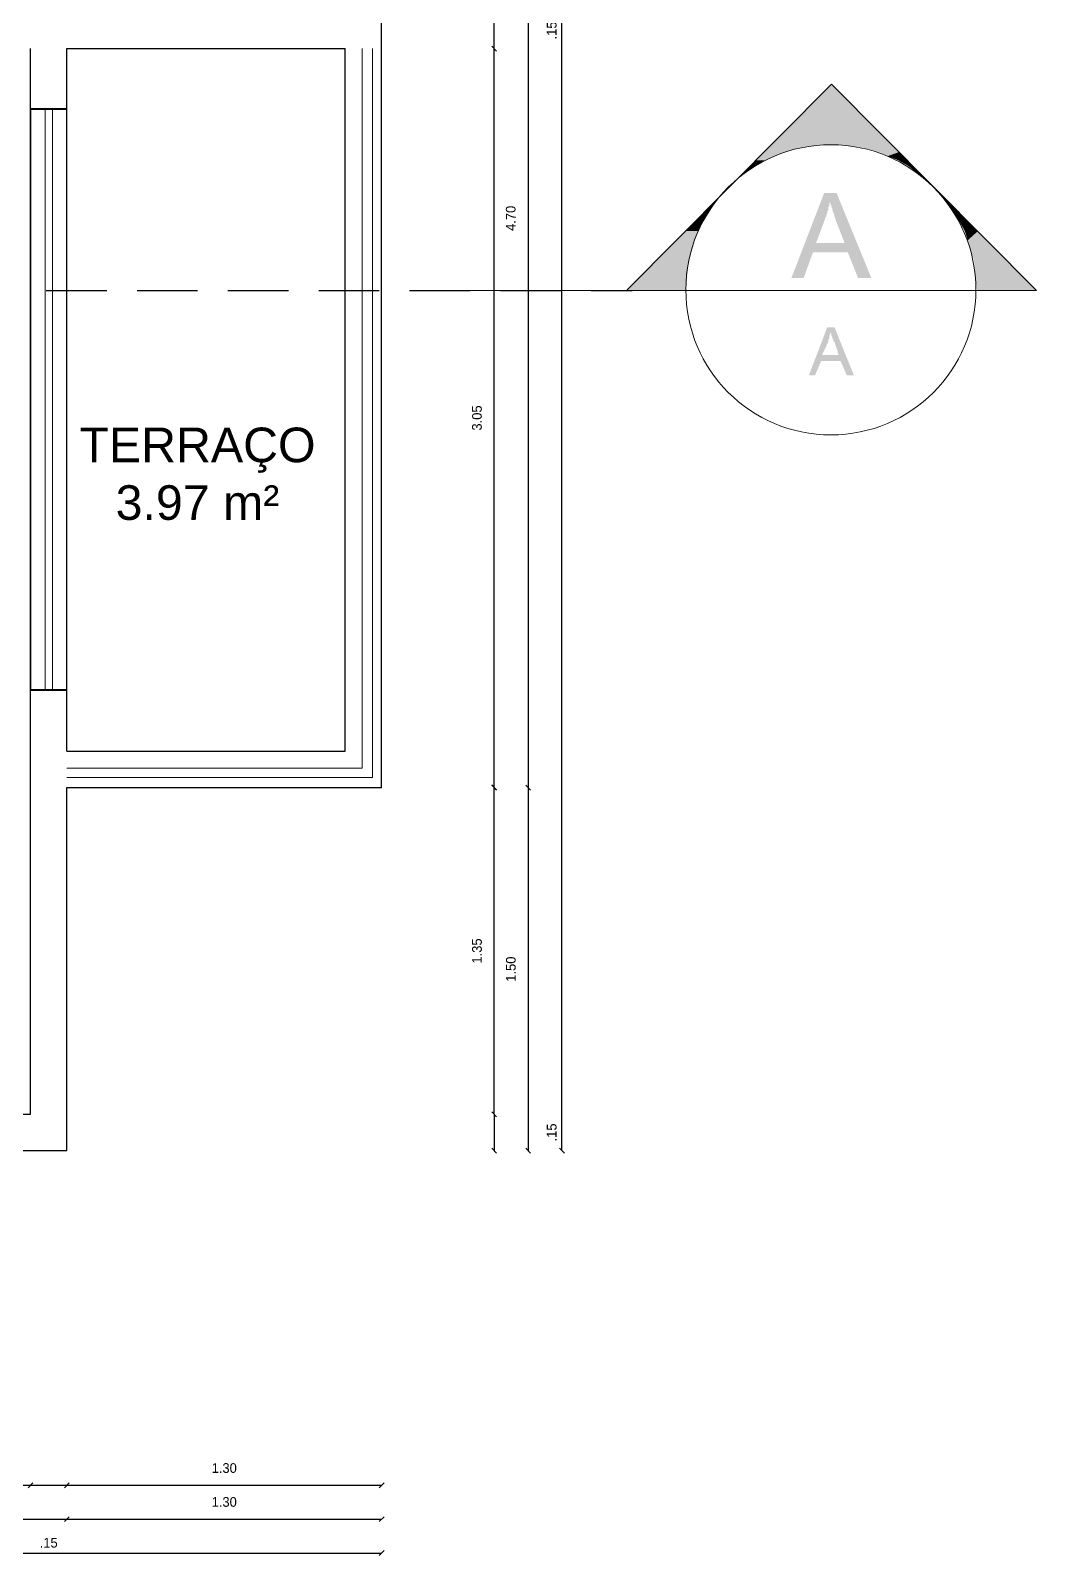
# Model space of a CAD drawing. Header units: metres. Extents: x 6 to 145, y 4 to 18.
# Drawn here: x 54.72 to 58.88, y 4.2 to 10.5 of the extents above; entities that cross this region are included whole.
import ezdxf

# ---------------------------------------------------------------- set-up
doc = ezdxf.new("R2010")
doc.units = ezdxf.units.M
doc.linetypes.add('DASHED2', pattern=[0.375, 0.25, -0.125])
doc.layers.get('0').update_dxf_attribs({"linetype": 'DASHED2'})
for name, color, linetype in [('03-parede vista', 6, 'Continuous'), ('05-esquadria vista', 5, 'Continuous'), ('18-Textos', 7, 'Continuous'), ('ADIL', 7, 'Continuous'), ('ARQ - Cotas', 9, 'Continuous'), ('B_01', 7, 'Continuous'), ('COTA', 5, 'Continuous'), ('G', 7, 'Continuous'), ('O 01', 7, 'Continuous'), ('XT', 7, 'Continuous')]:
    doc.layers.add(name, color=color, linetype=linetype)
doc.layers.add('B_LCT', color=7, linetype='Continuous', true_color=0x989898)
doc.layers.add('NCHIMENTO', color=7, linetype='Continuous', true_color=0xbababa)
doc.styles.add('ISA', font='stylu.ttf')
doc.styles.get("Standard").update_dxf_attribs({"font": 'arial.ttf'})
doc.dimstyles.new('ANAPAULA25', dxfattribs={"dimscale": 0, "dimtxt": 0.04, "dimasz": 0.02, "dimexe": 0.1, "dimexo": 0.4, "dimgap": 0.05, "dimtad": 1, "dimzin": 4, "dimdsep": 46, "dimtxsty": 'ISA', "dimblk": 'OBLIQUE', "dimcen": 0.03, "dimse1": 1, "dimse2": 1, "dimclrd": 256, "dimclrt": 256, "dimadec": 0, "dimazin": 0, "dimtfac": 1, "dimtmove": 2, "dimatfit": 3, "dimldrblk": 'OPEN30', "dimfxl": 0.1, "dimtolj": 1, "dimtzin": 0, "dimlwd": -1, "dimarcsym": 0})

# ---------------------------------------------------------------- blocks, each defined once
blk = doc.blocks.new('_Oblique')
at = {"color": 0, "linetype": 'ByBlock', "lineweight": -2}
blk.add_line((-0.5, -0.5), (0.5, 0.5), dxfattribs=at)
blk = doc.blocks.new('*D270')
at = {"layer": 'COTA', "ltscale": 1000, "transparency": 16777216}
blk.add_line((51.2234, 4.4915), (54.7234, 4.4915), dxfattribs=at)
at = {"layer": 'Defpoints', "color": 0, "ltscale": 1000, "transparency": 16777216}
for p in [(51.2234, 6.0232), (54.7234, 6.0232), (54.7234, 4.4915)]:
    blk.add_point(p, dxfattribs=at)
at = {"layer": 'COTA', "ltscale": 1000, "transparency": 16777216, "xscale": 0.02, "yscale": 0.02, "zscale": 0.02, "rotation": 180}
blk.add_blockref('_Oblique', (51.2234, 4.4915), dxfattribs=at)
at = {"layer": 'COTA', "ltscale": 1000, "transparency": 16777216, "xscale": 0.02, "yscale": 0.02, "zscale": 0.02}
blk.add_blockref('_Oblique', (54.7234, 4.4915), dxfattribs=at)
at = {"layer": 'COTA', "ltscale": 1000, "transparency": 16777216, "insert": (52.9734, 4.5625), "char_height": 0.04, "attachment_point": 5, "style": 'ISA'}
blk.add_mtext('\\A1;3.50', dxfattribs=at)
blk = doc.blocks.new('_Open30')
at = {"layer": 'ARQ - Cotas', "color": 0, "lineweight": -2}
for p, q in [((-1, 0.27), (0, 0)), ((0, 0), (-1, -0.27)), ((0, 0), (-1, 0))]:
    blk.add_line(p, q, dxfattribs=at)
blk = doc.blocks.new('*D271')
at = {"layer": 'COTA', "ltscale": 1000, "transparency": 16777216}
blk.add_line((54.7234, 4.4915), (54.8734, 4.4915), dxfattribs=at)
at = {"layer": 'Defpoints', "color": 0, "ltscale": 1000, "transparency": 16777216}
for p in [(54.7234, 6.0232), (54.8734, 6.0232), (54.8734, 4.4915)]:
    blk.add_point(p, dxfattribs=at)
at = {"layer": 'COTA', "ltscale": 1000, "transparency": 16777216, "xscale": 0.02, "yscale": 0.02, "zscale": 0.02, "rotation": 180}
blk.add_blockref('_Oblique', (54.7234, 4.4915), dxfattribs=at)
at = {"layer": 'COTA', "ltscale": 1000, "transparency": 16777216, "xscale": 0.02, "yscale": 0.02, "zscale": 0.02}
blk.add_blockref('_Oblique', (54.8734, 4.4915), dxfattribs=at)
at = {"layer": 'COTA', "ltscale": 1000, "transparency": 16777216, "insert": (54.7984, 4.2539), "char_height": 0.04, "attachment_point": 5, "style": 'ISA'}
blk.add_mtext('\\A1;.15', dxfattribs=at)
blk = doc.blocks.new('*D272')
at = {"layer": 'COTA', "ltscale": 1000, "transparency": 16777216}
blk.add_line((54.8734, 4.4915), (56.1734, 4.4915), dxfattribs=at)
at = {"layer": 'Defpoints', "color": 0, "ltscale": 1000, "transparency": 16777216}
for p in [(54.8734, 7.3718), (56.1734, 7.3718), (56.1734, 4.4915)]:
    blk.add_point(p, dxfattribs=at)
at = {"layer": 'COTA', "ltscale": 1000, "transparency": 16777216, "xscale": 0.02, "yscale": 0.02, "zscale": 0.02, "rotation": 180}
blk.add_blockref('_Oblique', (54.8734, 4.4915), dxfattribs=at)
at = {"layer": 'COTA', "ltscale": 1000, "transparency": 16777216, "xscale": 0.02, "yscale": 0.02, "zscale": 0.02}
blk.add_blockref('_Oblique', (56.1734, 4.4915), dxfattribs=at)
at = {"layer": 'COTA', "ltscale": 1000, "transparency": 16777216, "insert": (55.5234, 4.5624), "char_height": 0.04, "attachment_point": 5, "style": 'ISA'}
blk.add_mtext('\\A1;1.30', dxfattribs=at)
blk = doc.blocks.new('*D275')
at = {"layer": 'COTA', "ltscale": 1000, "transparency": 16777216}
blk.add_line((51.0734, 4.3515), (54.8734, 4.3515), dxfattribs=at)
at = {"layer": 'Defpoints', "color": 0, "ltscale": 1000, "transparency": 16777216}
for p in [(51.0734, 5.8732), (54.8734, 5.8732), (54.8734, 4.3515)]:
    blk.add_point(p, dxfattribs=at)
at = {"layer": 'COTA', "ltscale": 1000, "transparency": 16777216, "xscale": 0.02, "yscale": 0.02, "zscale": 0.02, "rotation": 180}
blk.add_blockref('_Oblique', (51.0734, 4.3515), dxfattribs=at)
at = {"layer": 'COTA', "ltscale": 1000, "transparency": 16777216, "xscale": 0.02, "yscale": 0.02, "zscale": 0.02}
blk.add_blockref('_Oblique', (54.8734, 4.3515), dxfattribs=at)
at = {"layer": 'COTA', "ltscale": 1000, "transparency": 16777216, "insert": (52.9734, 4.4224), "char_height": 0.04, "attachment_point": 5, "style": 'ISA'}
blk.add_mtext('\\A1;3.80', dxfattribs=at)
blk = doc.blocks.new('*D276')
at = {"layer": 'COTA', "ltscale": 1000, "transparency": 16777216}
for p, q in [((51.6082, 7.3732), (51.6082, 7.3932)), ((51.6082, 7.3732), (51.6082, 7.3718)), ((51.6082, 7.3718), (51.6082, 7.3518))]:
    blk.add_line(p, q, dxfattribs=at)
at = {"layer": 'Defpoints', "color": 0, "ltscale": 1000, "transparency": 16777216}
for p in [(51.6082, 7.3718), (54.8734, 7.3732), (56.1731, 7.3718)]:
    blk.add_point(p, dxfattribs=at)
at = {"layer": 'COTA', "ltscale": 1000, "transparency": 16777216, "xscale": 0.02, "yscale": 0.02, "zscale": 0.02}
for p, rotation in [((51.6082, 7.3732), 270), ((51.6082, 7.3718), 90)]:
    blk.add_blockref('_Oblique', p, dxfattribs=dict(at, rotation=rotation))
at = {"layer": 'COTA', "ltscale": 1000, "transparency": 16777216, "insert": (51.4125, 7.3725), "char_height": 0.04, "attachment_point": 5, "rotation": 90, "style": 'ISA'}
blk.add_mtext('\\A1;.00', dxfattribs=at)
blk = doc.blocks.new('*D277')
at = {"layer": 'COTA', "ltscale": 1000, "transparency": 16777216}
blk.add_line((54.8734, 4.3515), (56.1734, 4.3515), dxfattribs=at)
at = {"layer": 'Defpoints', "color": 0, "ltscale": 1000, "transparency": 16777216}
for p in [(54.8734, 7.3718), (56.1734, 7.3718), (56.1734, 4.3515)]:
    blk.add_point(p, dxfattribs=at)
at = {"layer": 'COTA', "ltscale": 1000, "transparency": 16777216, "xscale": 0.02, "yscale": 0.02, "zscale": 0.02, "rotation": 180}
blk.add_blockref('_Oblique', (54.8734, 4.3515), dxfattribs=at)
at = {"layer": 'COTA', "ltscale": 1000, "transparency": 16777216, "xscale": 0.02, "yscale": 0.02, "zscale": 0.02}
blk.add_blockref('_Oblique', (56.1734, 4.3515), dxfattribs=at)
at = {"layer": 'COTA', "ltscale": 1000, "transparency": 16777216, "insert": (55.5234, 4.4224), "char_height": 0.04, "attachment_point": 5, "style": 'ISA'}
blk.add_mtext('\\A1;1.30', dxfattribs=at)
blk = doc.blocks.new('*D278')
at = {"layer": 'COTA', "ltscale": 1000, "transparency": 16777216}
blk.add_line((42.0734, 4.2115), (56.1734, 4.2115), dxfattribs=at)
at = {"layer": 'Defpoints', "color": 0, "ltscale": 1000, "transparency": 16777216}
for p in [(42.0734, 11.3232), (56.1734, 11.3232), (56.1734, 4.2115)]:
    blk.add_point(p, dxfattribs=at)
at = {"layer": 'COTA', "ltscale": 1000, "transparency": 16777216, "xscale": 0.02, "yscale": 0.02, "zscale": 0.02, "rotation": 180}
blk.add_blockref('_Oblique', (42.0734, 4.2115), dxfattribs=at)
at = {"layer": 'COTA', "ltscale": 1000, "transparency": 16777216, "xscale": 0.02, "yscale": 0.02, "zscale": 0.02}
blk.add_blockref('_Oblique', (56.1734, 4.2115), dxfattribs=at)
at = {"layer": 'COTA', "ltscale": 1000, "transparency": 16777216, "insert": (49.1234, 4.2825), "char_height": 0.04, "attachment_point": 5, "style": 'ISA'}
blk.add_mtext('\\A1;14.10', dxfattribs=at)
blk = doc.blocks.new('*D279')
at = {"layer": 'COTA', "ltscale": 1000, "transparency": 16777216}
blk.add_line((56.6382, 6.0232), (56.6382, 5.8732), dxfattribs=at)
at = {"layer": 'Defpoints', "color": 0, "ltscale": 1000, "transparency": 16777216}
for p in [(54.7234, 6.0232), (54.7234, 5.8732), (56.6382, 5.8732)]:
    blk.add_point(p, dxfattribs=at)
at = {"layer": 'COTA', "ltscale": 1000, "transparency": 16777216, "xscale": 0.02, "yscale": 0.02, "zscale": 0.02}
for p, rotation in [((56.6382, 6.0232), 90), ((56.6382, 5.8732), 270)]:
    blk.add_blockref('_Oblique', p, dxfattribs=dict(at, rotation=rotation))
at = {"layer": 'COTA', "ltscale": 1000, "transparency": 16777216, "insert": (56.8758, 5.9482), "char_height": 0.04, "attachment_point": 5, "rotation": 90, "style": 'ISA'}
blk.add_mtext('\\A1;.15', dxfattribs=at)
blk = doc.blocks.new('*D280')
at = {"layer": 'COTA', "ltscale": 1000, "transparency": 16777216}
blk.add_line((56.6382, 6.0232), (56.6382, 7.3718), dxfattribs=at)
at = {"layer": 'Defpoints', "color": 0, "ltscale": 1000, "transparency": 16777216}
for p in [(54.8734, 7.3718), (56.6382, 7.3718), (54.7234, 6.0232)]:
    blk.add_point(p, dxfattribs=at)
at = {"layer": 'COTA', "ltscale": 1000, "transparency": 16777216, "xscale": 0.02, "yscale": 0.02, "zscale": 0.02}
for p, rotation in [((56.6382, 7.3718), 90), ((56.6382, 6.0232), 270)]:
    blk.add_blockref('_Oblique', p, dxfattribs=dict(at, rotation=rotation))
at = {"layer": 'COTA', "ltscale": 1000, "transparency": 16777216, "insert": (56.5673, 6.6975), "char_height": 0.04, "attachment_point": 5, "rotation": 90, "style": 'ISA'}
blk.add_mtext('\\A1;1.35', dxfattribs=at)
blk = doc.blocks.new('*D281')
at = {"layer": 'COTA', "ltscale": 1000, "transparency": 16777216}
blk.add_line((56.6382, 7.3732), (56.6382, 10.4232), dxfattribs=at)
at = {"layer": 'Defpoints', "color": 0, "ltscale": 1000, "transparency": 16777216}
for p in [(56.0234, 10.4232), (56.6382, 10.4232), (56.1731, 7.3732)]:
    blk.add_point(p, dxfattribs=at)
at = {"layer": 'COTA', "ltscale": 1000, "transparency": 16777216, "xscale": 0.02, "yscale": 0.02, "zscale": 0.02}
for p, rotation in [((56.6382, 10.4232), 90), ((56.6382, 7.3732), 270)]:
    blk.add_blockref('_Oblique', p, dxfattribs=dict(at, rotation=rotation))
at = {"layer": 'COTA', "ltscale": 1000, "transparency": 16777216, "insert": (56.5672, 8.8982), "char_height": 0.04, "attachment_point": 5, "rotation": 90, "style": 'ISA'}
blk.add_mtext('\\A1;3.05', dxfattribs=at)
blk = doc.blocks.new('*D282')
at = {"layer": 'COTA', "ltscale": 1000, "transparency": 16777216}
blk.add_line((56.6382, 10.4232), (56.6382, 10.5732), dxfattribs=at)
at = {"layer": 'Defpoints', "color": 0, "ltscale": 1000, "transparency": 16777216}
for p in [(56.0234, 10.5732), (56.6382, 10.5732), (56.0234, 10.4232)]:
    blk.add_point(p, dxfattribs=at)
at = {"layer": 'COTA', "ltscale": 1000, "transparency": 16777216, "xscale": 0.02, "yscale": 0.02, "zscale": 0.02}
for p, rotation in [((56.6382, 10.5732), 90), ((56.6382, 10.4232), 270)]:
    blk.add_blockref('_Oblique', p, dxfattribs=dict(at, rotation=rotation))
at = {"layer": 'COTA', "ltscale": 1000, "transparency": 16777216, "insert": (56.8758, 10.4982), "char_height": 0.04, "attachment_point": 5, "rotation": 90, "style": 'ISA'}
blk.add_mtext('\\A1;.15', dxfattribs=at)
blk = doc.blocks.new('*D288')
at = {"layer": 'COTA', "ltscale": 1000, "transparency": 16777216}
blk.add_line((56.7782, 12.0732), (56.7782, 7.3718), dxfattribs=at)
at = {"layer": 'Defpoints', "color": 0, "ltscale": 1000, "transparency": 16777216}
for p in [(56.1734, 12.0732), (56.1734, 7.3718), (56.7782, 7.3718)]:
    blk.add_point(p, dxfattribs=at)
at = {"layer": 'COTA', "ltscale": 1000, "transparency": 16777216, "xscale": 0.02, "yscale": 0.02, "zscale": 0.02}
for p, rotation in [((56.7782, 12.0732), 90), ((56.7782, 7.3718), 270)]:
    blk.add_blockref('_Oblique', p, dxfattribs=dict(at, rotation=rotation))
at = {"layer": 'COTA', "ltscale": 1000, "transparency": 16777216, "insert": (56.7066, 9.7225), "char_height": 0.04, "attachment_point": 5, "rotation": 90, "style": 'ISA'}
blk.add_mtext('\\A1;4.70', dxfattribs=at)
blk = doc.blocks.new('*D289')
at = {"layer": 'COTA', "ltscale": 1000, "transparency": 16777216}
blk.add_line((56.7782, 7.3718), (56.7782, 5.8732), dxfattribs=at)
at = {"layer": 'Defpoints', "color": 0, "ltscale": 1000, "transparency": 16777216}
for p in [(54.8734, 7.3718), (54.8734, 5.8732), (56.7782, 5.8732)]:
    blk.add_point(p, dxfattribs=at)
at = {"layer": 'COTA', "ltscale": 1000, "transparency": 16777216, "xscale": 0.02, "yscale": 0.02, "zscale": 0.02}
for p, rotation in [((56.7782, 7.3718), 90), ((56.7782, 5.8732), 270)]:
    blk.add_blockref('_Oblique', p, dxfattribs=dict(at, rotation=rotation))
at = {"layer": 'COTA', "ltscale": 1000, "transparency": 16777216, "insert": (56.7072, 6.6225), "char_height": 0.04, "attachment_point": 5, "rotation": 90, "style": 'ISA'}
blk.add_mtext('\\A1;1.50', dxfattribs=at)
blk = doc.blocks.new('*D290')
at = {"layer": 'COTA', "ltscale": 1000, "transparency": 16777216}
blk.add_line((56.9182, 5.8732), (56.9182, 16.0232), dxfattribs=at)
at = {"layer": 'Defpoints', "color": 0, "ltscale": 1000, "transparency": 16777216}
for p in [(54.8734, 16.0232), (56.9182, 16.0232), (54.8734, 5.8732)]:
    blk.add_point(p, dxfattribs=at)
at = {"layer": 'COTA', "ltscale": 1000, "transparency": 16777216, "xscale": 0.02, "yscale": 0.02, "zscale": 0.02}
for p, rotation in [((56.9182, 16.0232), 90), ((56.9182, 5.8732), 270)]:
    blk.add_blockref('_Oblique', p, dxfattribs=dict(at, rotation=rotation))
at = {"layer": 'COTA', "ltscale": 1000, "transparency": 16777216, "insert": (56.8472, 10.9482), "char_height": 0.04, "attachment_point": 5, "rotation": 90, "style": 'ISA'}
blk.add_mtext('\\A1;10.15', dxfattribs=at)

msp = doc.modelspace()

# ---------------------------------------------------------------- hatches: boundary and pattern name
at = {"layer": 'XT', "transparency": 33554559}
h = msp.add_hatch(color=256, dxfattribs=at)
h.paths.add_polyline_path([(57.8655, 9.4762), (58.001, 9.8276), (58.0518, 9.8276), (58.1957, 9.4762), (58.1407, 9.4762), (58.0984, 9.582), (57.9544, 9.582), (57.9163, 9.4762)], flags=0)
h.paths.add_polyline_path([(57.9671, 9.6201), (58.0857, 9.6201), (58.0476, 9.7175), (58.0476, 9.7217), (58.0433, 9.7302), (58.0433, 9.7344), (58.0433, 9.7387), (58.0391, 9.7429), (58.0391, 9.7471), (58.0349, 9.7556), (58.0349, 9.7598), (58.0349, 9.7641), (58.0306, 9.7683), (58.0306, 9.7725), (58.0306, 9.7768), (58.0264, 9.781), (58.0264, 9.7852), (58.0264, 9.7895), (58.0264, 9.7895), (58.0222, 9.7852), (58.0222, 9.781), (58.0222, 9.7768), (58.0222, 9.7725), (58.0179, 9.7683), (58.0179, 9.7641), (58.0179, 9.7556), (58.0137, 9.7514), (58.0137, 9.7471), (58.0137, 9.7429), (58.0095, 9.7387), (58.0095, 9.7344), (58.0095, 9.7302), (58.0052, 9.726), (58.0052, 9.7217)], flags=0)
h = msp.add_hatch(color=256, dxfattribs=at)
h.paths.add_polyline_path([(57.9375, 9.074), (58.0137, 9.273), (58.0433, 9.273), (58.1238, 9.074), (58.0941, 9.074), (58.0687, 9.1333), (57.9883, 9.1333), (57.9629, 9.074)], flags=0)
h.paths.add_polyline_path([(57.9925, 9.1587), (58.0603, 9.1587), (58.0433, 9.2137), (58.0391, 9.2137), (58.0391, 9.218), (58.0391, 9.2222), (58.0349, 9.2264), (58.0349, 9.2264), (58.0349, 9.2307), (58.0349, 9.2349), (58.0349, 9.2349), (58.0306, 9.2391), (58.0306, 9.2391), (58.0306, 9.2434), (58.0306, 9.2476), (58.0306, 9.2476), (58.0264, 9.2518), (58.0264, 9.2518), (58.0264, 9.2518), (58.0264, 9.2518), (58.0264, 9.2476), (58.0264, 9.2476), (58.0264, 9.2434), (58.0222, 9.2391), (58.0222, 9.2391), (58.0222, 9.2349), (58.0222, 9.2307), (58.0222, 9.2307), (58.0222, 9.2264), (58.0179, 9.2222), (58.0179, 9.2222), (58.0179, 9.218), (58.0179, 9.218), (58.0179, 9.2137)], flags=0)

# ---------------------------------------------------------------- linework, layer by layer
at = {"layer": '03-parede vista', "color": 0}
for p, q in [((56.1734, 7.3732), (56.1734, 12.0732)), ((54.7234, 6.0232), (54.7234, 10.4232)), ((54.8734, 7.5232), (54.8734, 10.4232)), ((54.8734, 10.4232), (56.0234, 10.4232)), ((56.0234, 7.5232), (56.0234, 10.4232)), ((54.8734, 7.5232), (56.0234, 7.5232)), ((54.8734, 7.3732), (56.1734, 7.3732)), ((54.8734, 5.8732), (54.8734, 7.3732)), ((51.2234, 6.0232), (54.7234, 6.0232)), ((51.0734, 5.8732), (54.8734, 5.8732))]:
    msp.add_line(p, q, dxfattribs=at)
at = {"layer": '05-esquadria vista', "color": 0, "lineweight": 40}
for p, q in [((54.7252, 10.1743), (54.8734, 10.1743)), ((54.8734, 7.774), (54.7252, 7.774))]:
    msp.add_line(p, q, dxfattribs=at)
at = {"layer": '05-esquadria vista', "color": 0, "lineweight": 9}
for p, q in [((54.7252, 7.774), (54.7252, 10.1743)), ((54.8734, 7.774), (54.8734, 10.1743))]:
    msp.add_line(p, q, dxfattribs=at)
at = {"layer": '05-esquadria vista', "color": 0, "lineweight": 20}
for p, q in [((54.7845, 7.774), (54.7845, 10.1743)), ((54.8141, 7.774), (54.8141, 10.1743))]:
    msp.add_line(p, q, dxfattribs=at)
at = {"layer": 'ADIL', "lineweight": 20}
for p, q in [((56.0926, 10.4241), (56.0926, 7.4522)), ((56.135, 10.4241), (56.135, 7.4141)), ((56.0926, 7.4522), (54.8734, 7.4522)), ((56.135, 7.4141), (54.8734, 7.4141))]:
    msp.add_line(p, q, dxfattribs=at)
at = {"layer": 'B_01', "lineweight": 9}
for p, q in [((57.1843, 9.425), (58.031, 10.2759)), ((58.031, 10.2759), (58.8776, 9.425)), ((57.4298, 9.425), (57.1843, 9.425)), ((58.6321, 9.425), (57.4298, 9.425)), ((58.8776, 9.425), (58.6321, 9.425))]:
    msp.add_line(p, q, dxfattribs=at)
msp.add_circle((58.0285, 9.4275), 0.599, dxfattribs=at)
at = {"layer": 'B_LCT', "lineweight": 18}
msp.add_line((57.4298, 9.425), (56.5196, 9.425), dxfattribs=at)
at = {"layer": 'G', "color": 0, "linetype": 'DASHED2'}
msp.add_line((44.2886, 9.425), (57.2078, 9.425), dxfattribs=at)
at = {"layer": 'NCHIMENTO', "transparency": 33554559}
for points in [[(58.031, 10.2759), (57.7812, 10.0262), (58.2807, 10.0262)], [(57.7727, 10.0177), (57.9209, 10.0177), (57.7642, 10.0092)], [(57.9209, 10.0177), (57.7642, 10.0092), (57.8786, 10.0092)], [(57.7769, 10.0219), (57.9675, 10.0219), (57.7727, 10.0177)], [(57.9675, 10.0219), (57.7727, 10.0177), (57.9209, 10.0177)], [(57.7812, 10.0262), (58.0098, 10.0262), (57.7769, 10.0219)], [(58.0098, 10.0262), (57.7769, 10.0219), (57.9675, 10.0219)], [(58.0521, 10.0262), (58.2807, 10.0262), (58.0945, 10.0219)], [(58.2807, 10.0262), (58.0945, 10.0219), (58.285, 10.0219)], [(58.0945, 10.0219), (58.285, 10.0219), (58.141, 10.0177)], [(58.285, 10.0219), (58.141, 10.0177), (58.2892, 10.0177)], [(58.141, 10.0177), (58.2892, 10.0177), (58.1834, 10.0092)], [(58.2892, 10.0177), (58.1834, 10.0092), (58.2977, 10.0092)], [(57.7177, 9.9626), (57.7558, 9.9626), (57.6965, 9.9415)], [(57.7558, 9.9626), (57.6965, 9.9415), (57.7177, 9.9415)], [(57.7346, 9.9796), (57.7981, 9.9796), (57.7177, 9.9626)], [(57.7981, 9.9796), (57.7177, 9.9626), (57.7558, 9.9626)], [(57.7515, 9.9965), (57.8362, 9.9965), (57.7346, 9.9796)], [(57.8362, 9.9965), (57.7346, 9.9796), (57.7981, 9.9796)], [(57.7642, 10.0092), (57.8786, 10.0092), (57.7515, 9.9965)], [(57.8786, 10.0092), (57.7515, 9.9965), (57.8362, 9.9965)], [(58.1834, 10.0092), (58.2977, 10.0092), (58.2257, 9.9965)], [(58.2977, 10.0092), (58.2257, 9.9965), (58.3104, 9.9965)], [(58.2257, 9.9965), (58.3104, 9.9965), (58.2638, 9.9796)], [(58.3104, 9.9965), (58.2638, 9.9796), (58.3273, 9.9796)], [(58.2638, 9.9796), (58.3273, 9.9796), (58.3061, 9.9626)], [(58.3273, 9.9796), (58.3061, 9.9626), (58.3442, 9.9626)], [(58.3061, 9.9626), (58.3442, 9.9626), (58.3442, 9.9415)], [(58.3442, 9.9626), (58.3442, 9.9415), (58.3654, 9.9415)], [(57.6499, 9.8907), (57.6457, 9.8907), (57.6161, 9.861)], [(57.6838, 9.9161), (57.6499, 9.8907), (57.6457, 9.8907)], [(57.6838, 9.9161), (57.6711, 9.9161), (57.6457, 9.8907)], [(57.6965, 9.9415), (57.7177, 9.9415), (57.6711, 9.9161)], [(57.7177, 9.9415), (57.6711, 9.9161), (57.6838, 9.9161)], [(58.3442, 9.9415), (58.3654, 9.9415), (58.3781, 9.9161)], [(58.3654, 9.9415), (58.3781, 9.9161), (58.3908, 9.9161)], [(58.3781, 9.9161), (58.3908, 9.9161), (58.412, 9.8907)], [(58.3908, 9.9161), (58.412, 9.8907), (58.4162, 9.8907)], [(58.4162, 9.8907), (58.412, 9.8907), (58.4458, 9.861)], [(57.5991, 9.8399), (57.5653, 9.8102), (57.5695, 9.8102)], [(58.4628, 9.8399), (58.4924, 9.8102), (58.4966, 9.8102)], [(57.5356, 9.7764), (57.5441, 9.7764), (57.4975, 9.7425)], [(57.5441, 9.7764), (57.4975, 9.7425), (57.5229, 9.7425)], [(57.5653, 9.8102), (57.5695, 9.8102), (57.5356, 9.7764)], [(57.5695, 9.8102), (57.5356, 9.7764), (57.5441, 9.7764)], [(58.4924, 9.8102), (58.4966, 9.8102), (58.5178, 9.7764)], [(58.4966, 9.8102), (58.5178, 9.7764), (58.5263, 9.7764)], [(58.5178, 9.7764), (58.5263, 9.7764), (58.539, 9.7425)], [(58.5263, 9.7764), (58.539, 9.7425), (58.5644, 9.7425)], [(57.4637, 9.7086), (57.5018, 9.7086), (57.4256, 9.6705)], [(57.5018, 9.7086), (57.4256, 9.6705), (57.4806, 9.6705)], [(57.4975, 9.7425), (57.5229, 9.7425), (57.4637, 9.7086)], [(57.5229, 9.7425), (57.4637, 9.7086), (57.5018, 9.7086)], [(58.539, 9.7425), (58.5644, 9.7425), (58.5601, 9.7086)], [(58.5644, 9.7425), (58.5601, 9.7086), (58.5982, 9.7086)], [(58.5601, 9.7086), (58.5982, 9.7086), (58.5813, 9.6705)], [(58.5982, 9.7086), (58.5813, 9.6705), (58.6363, 9.6705)], [(57.4256, 9.6705), (57.4806, 9.6705), (57.3875, 9.6324)], [(57.4806, 9.6705), (57.3875, 9.6324), (57.4679, 9.6324)], [(58.5813, 9.6705), (58.6363, 9.6705), (58.594, 9.6324)], [(58.6363, 9.6705), (58.594, 9.6324), (58.6744, 9.6324)], [(57.3451, 9.5901), (57.4552, 9.5901), (57.307, 9.552)], [(57.4552, 9.5901), (57.307, 9.552), (57.4425, 9.552)], [(57.3875, 9.6324), (57.4679, 9.6324), (57.3451, 9.5901)], [(57.4679, 9.6324), (57.3451, 9.5901), (57.4552, 9.5901)], [(58.594, 9.6324), (58.6744, 9.6324), (58.6067, 9.5901)], [(58.6744, 9.6324), (58.6067, 9.5901), (58.7168, 9.5901)], [(58.6067, 9.5901), (58.7168, 9.5901), (58.6194, 9.552)], [(58.7168, 9.5901), (58.6194, 9.552), (58.7549, 9.552)], [(57.2647, 9.5097), (57.4383, 9.5097), (57.2224, 9.4673)], [(57.4383, 9.5097), (57.2224, 9.4673), (57.434, 9.4673)], [(57.307, 9.552), (57.4425, 9.552), (57.2647, 9.5097)], [(57.4425, 9.552), (57.2647, 9.5097), (57.4383, 9.5097)], [(58.6194, 9.552), (58.7549, 9.552), (58.6236, 9.5097)], [(58.7549, 9.552), (58.6236, 9.5097), (58.7972, 9.5097)], [(58.6236, 9.5097), (58.7972, 9.5097), (58.6279, 9.4673)], [(58.7972, 9.5097), (58.6279, 9.4673), (58.8395, 9.4673)], [(57.2224, 9.4673), (57.434, 9.4673), (57.1843, 9.425)], [(57.434, 9.4673), (57.1843, 9.425), (57.4298, 9.425)], [(58.6279, 9.4673), (58.8395, 9.4673), (58.6321, 9.425)], [(58.8395, 9.4673), (58.6321, 9.425), (58.8776, 9.425)]]:
    msp.add_solid(points, dxfattribs=at)
at = {"layer": 'O 01', "lineweight": 9}
for p, q in [((56.1731, 10.4241), (56.1731, 7.3718)), ((56.1731, 7.3718), (54.8734, 7.3718))]:
    msp.add_line(p, q, dxfattribs=at)

# ---------------------------------------------------------------- texts
at = {"layer": '18-Textos', "color": 0, "ltscale": 1000, "insert": (54.6865, 8.8585), "char_height": 0.1428, "attachment_point": 1}
msp.add_mtext_dynamic_manual_height_columns('\\pxqc;TERRAÇO\\P3.97 m²', width=1.453047, gutter_width=12.5, heights=[0.4935], dxfattribs=at)

# ---------------------------------------------------------------- dimensions: what is measured, and where the dimension line sits
at = {"layer": 'COTA', "ltscale": 1000}
for base, p1, p2, picture, middle in [((56.9182, 16.0232), (54.8734, 5.8732), (54.8734, 16.0232), '*D290', (56.8472, 10.9482)), ((56.7782, 7.3718), (56.1734, 12.0732), (56.1734, 7.3718), '*D288', (56.7066, 9.7225)), ((56.6382, 10.5732), (56.0234, 10.4232), (56.0234, 10.5732), '*D282', (56.8758, 10.4982)), ((56.6382, 10.4232), (56.1731, 7.3732), (56.0234, 10.4232), '*D281', (56.5672, 8.8982)), ((51.6082, 7.3718), (54.8734, 7.3732), (56.1731, 7.3718), '*D276', (51.4125, 7.3725)), ((56.6382, 7.3718), (54.7234, 6.0232), (54.8734, 7.3718), '*D280', (56.5673, 6.6975)), ((56.7782, 5.8732), (54.8734, 7.3718), (54.8734, 5.8732), '*D289', (56.7072, 6.6225)), ((56.6382, 5.8732), (54.7234, 6.0232), (54.7234, 5.8732), '*D279', (56.8758, 5.9482))]:
    dim = msp.add_linear_dim(base=base, p1=p1, p2=p2, angle=90, dimstyle='ANAPAULA25', override={"dimscale": 1}, dxfattribs=at)
    dim.commit()
    dim.dimension.update_dxf_attribs({"geometry": picture, "text_midpoint": middle})
for base, p1, p2, picture, middle in [((56.1734, 4.2115), (42.0734, 11.3232), (56.1734, 11.3232), '*D278', (49.1234, 4.2825)), ((56.1734, 4.4915), (54.8734, 7.3718), (56.1734, 7.3718), '*D272', (55.5234, 4.5624)), ((56.1734, 4.3515), (54.8734, 7.3718), (56.1734, 7.3718), '*D277', (55.5234, 4.4224)), ((54.7234, 4.4915), (51.2234, 6.0232), (54.7234, 6.0232), '*D270', (52.9734, 4.5625)), ((54.8734, 4.4915), (54.7234, 6.0232), (54.8734, 6.0232), '*D271', (54.7984, 4.2539)), ((54.8734, 4.3515), (51.0734, 5.8732), (54.8734, 5.8732), '*D275', (52.9734, 4.4224))]:
    dim = msp.add_linear_dim(base=base, p1=p1, p2=p2, dimstyle='ANAPAULA25', override={"dimscale": 1}, dxfattribs=at)
    dim.commit()
    dim.dimension.update_dxf_attribs({"geometry": picture, "text_midpoint": middle})

doc.saveas('drawing.dxf')
